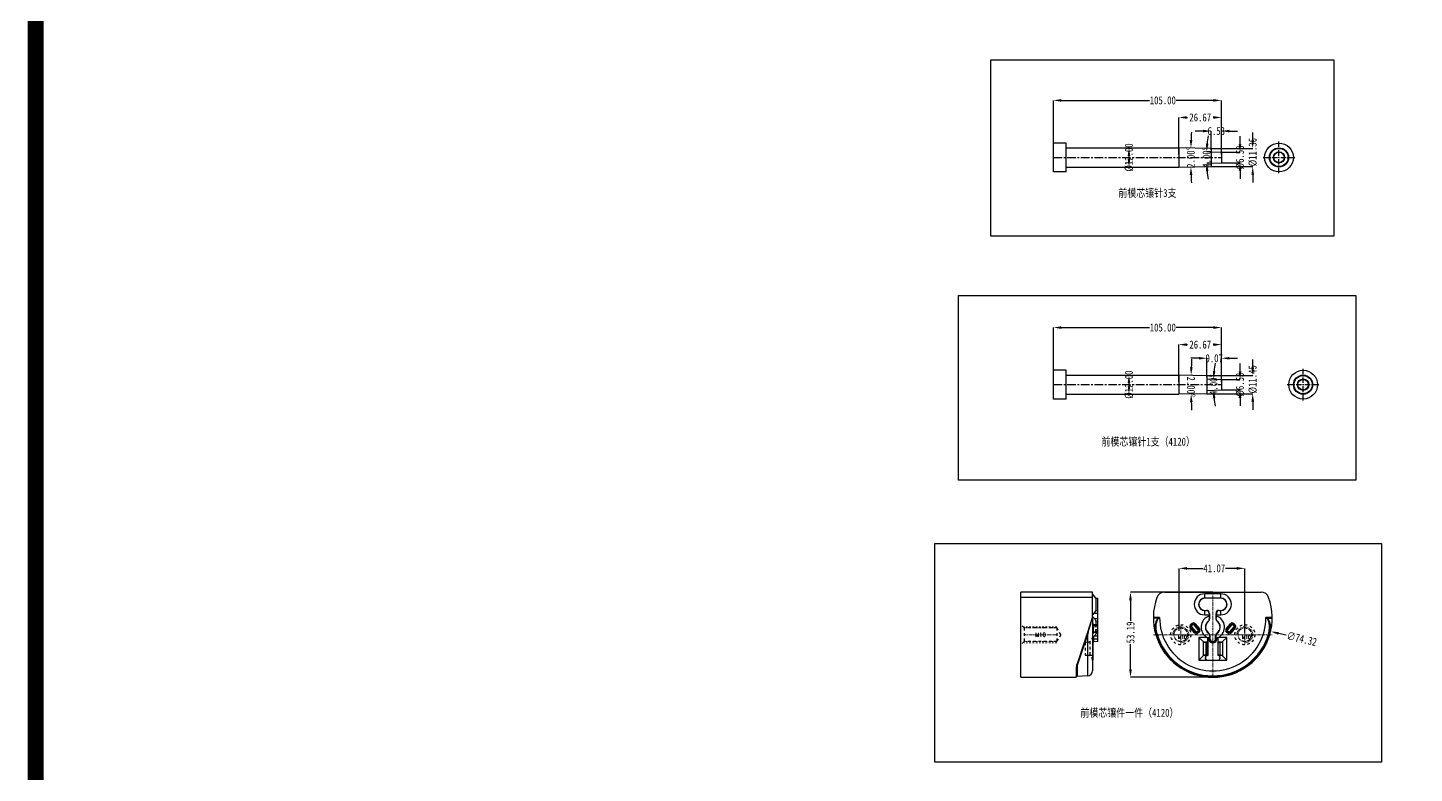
# Model space of a CAD drawing. Header units: millimetres. Extents: x 97 to 1722, y -6063 to 1553.
# Drawn here: x 97 to 964, y -1603 to -1137 of the extents above; entities that cross this region are included whole.
import ezdxf
from ezdxf.enums import TextEntityAlignment as Align

# ---------------------------------------------------------------- set-up
doc = ezdxf.new("R2010")
doc.units = ezdxf.units.MM
doc.header["$LTSCALE"] = 16.335
doc.header["$PDMODE"] = 3
doc.header["$PDSIZE"] = 0.3125
doc.linetypes.add('CENTER', pattern=[0.6, 0.375, -0.075, 0.075, -0.075])
doc.linetypes.add('HIDDEN', pattern=[0.2, 0.1, -0.1])
doc.layers.get('0').update_dxf_attribs({"linetype": 'CONTINUOUS'})
doc.layers.get('Defpoints').update_dxf_attribs({"linetype": 'CONTINUOUS'})
doc.layers.add('DEFAULT_2', color=8, linetype='HIDDEN')
doc.layers.add('screw', color=33, linetype='CONTINUOUS', lineweight=13)
doc.styles.get("Standard").update_dxf_attribs({"font": 'txt', "width": 0.8})
doc.styles.add('TXT', font='txt.shx', dxfattribs={"bigfont": 'gbcbig.shx'})
doc.dimstyles.get("Standard").update_dxf_attribs({"dimtxt": 0.15625, "dimasz": 0.1875, "dimexe": 0.125, "dimexo": 0.0625, "dimtad": 0, "dimtih": 1, "dimtoh": 1, "dimdsep": 46, "dimtxsty": 'Standard', "dimcen": 0.09, "dimadec": 0, "dimazin": 0, "dimtp": 0.01, "dimtm": 0.01, "dimtfac": 1, "dimtofl": 0, "dimtmove": 0, "dimatfit": 3, "dimfxl": 0, "dimtolj": 1, "dimarcsym": 0})
doc.dimstyles.new('STANDARD$0', dxfattribs={"dimscale": 2, "dimtxt": 3, "dimasz": 3, "dimexe": 1.25, "dimexo": 0.625, "dimgap": 0.5, "dimtad": 0, "dimdsep": 46, "dimlunit": 6, "dimtxsty": 'Standard', "dimblk": 'CLOSEDBLANK', "dimcen": 0, "dimclrt": 2, "dimazin": 2, "dimtfac": 2, "dimtmove": 1, "dimatfit": 3, "dimfxl": 0, "dimtolj": 1, "dimtzin": 0, "dimarcsym": 0})

# ---------------------------------------------------------------- blocks, each defined once
blk = doc.blocks.new('screw_m10_g')
at = {"layer": 'screw', "color": 1, "linetype": 'CENTER', "ltscale": 0.310989}
for p, q in [((-5.5, 0), (5.5, 0)), ((0, -5.5), (0, 5.5))]:
    blk.add_line(p, q, dxfattribs=at)
at = {"layer": 'screw', "color": 33, "linetype": 'HIDDEN', "ltscale": 0.310989}
blk.add_circle((0, 0), 4.25, dxfattribs=at)
at = {"layer": 'screw', "color": 92, "linetype": 'HIDDEN', "ltscale": 0.310989}
blk.add_arc((0, 0), 5, 270, 180, dxfattribs=at)
at = {"layer": 'screw', "color": 6, "style": 'TXT'}
blk.add_text('M10', height=2, dxfattribs=at).set_placement((-1.7, -2.5))
blk = doc.blocks.new('*D231')
at = {"color": 4, "lineweight": -2}
blk.add_line((884, -1517.04), (879.13, -1515.89), dxfattribs=at)
at = {"color": 4}
blk.add_solid([(879.32, -1515.08), (878.94, -1516.7), (874.26, -1514.74)], dxfattribs=at)
at = {"layer": 'Defpoints', "color": 0}
for p in [(801.93, -1497.65), (874.26, -1514.74)]:
    blk.add_point(p, dxfattribs=at)
at = {"color": 6, "insert": (893.73, -1519.34), "char_height": 5, "attachment_point": 5, "rotation": 346.70307}
blk.add_mtext('\\A1;∅74.32', dxfattribs=at)
blk = doc.blocks.new('*D232')
at = {"color": 4, "lineweight": -2}
for p, q in [((838.1, -1490.17), (786.65, -1490.17)), ((786.65, -1495.17), (786.65, -1507.98)), ((786.65, -1538.36), (786.65, -1522.65)), ((838.1, -1543.36), (786.65, -1543.36))]:
    blk.add_line(p, q, dxfattribs=at)
at = {"color": 4}
for points in [[(785.82, -1495.17), (787.49, -1495.17), (786.65, -1490.17)], [(785.82, -1538.36), (787.49, -1538.36), (786.65, -1543.36)]]:
    blk.add_solid(points, dxfattribs=at)
at = {"layer": 'Defpoints', "color": 0}
for p in [(838.1, -1490.17), (786.65, -1543.36), (838.1, -1543.36)]:
    blk.add_point(p, dxfattribs=at)
at = {"color": 6, "insert": (786.65, -1515.32), "char_height": 5, "attachment_point": 5, "rotation": 90}
blk.add_mtext('\\A1;53.19', dxfattribs=at)
blk = doc.blocks.new('*D233')
at = {"color": 4, "lineweight": -2}
for p, q in [((817.03, -1514.34), (817.03, -1475.26)), ((822.03, -1475.26), (832.04, -1475.26)), ((853.1, -1475.26), (846.04, -1475.26)), ((858.1, -1515.32), (858.1, -1475.26))]:
    blk.add_line(p, q, dxfattribs=at)
at = {"color": 4}
for points in [[(822.03, -1474.43), (822.03, -1476.1), (817.03, -1475.26)], [(853.1, -1474.43), (853.1, -1476.1), (858.1, -1475.26)]]:
    blk.add_solid(points, dxfattribs=at)
at = {"layer": 'Defpoints', "color": 0}
for p in [(817.03, -1475.26), (817.03, -1514.34), (858.1, -1515.32)]:
    blk.add_point(p, dxfattribs=at)
at = {"color": 6, "insert": (839.04, -1475.26), "char_height": 5, "attachment_point": 5}
blk.add_mtext('\\A1;41.07', dxfattribs=at)
blk = doc.blocks.new('*D234')
at = {"color": 4, "lineweight": -2}
for p, q in [((855.12, -1352.14), (855.12, -1347.14)), ((843.52, -1357.14), (855.12, -1357.14)), ((843.52, -1363.67), (855.12, -1363.67)), ((855.12, -1368.67), (855.12, -1373.67))]:
    blk.add_line(p, q, dxfattribs=at)
at = {"color": 4}
for points in [[(854.29, -1352.14), (855.95, -1352.14), (855.12, -1357.14)], [(854.29, -1368.67), (855.95, -1368.67), (855.12, -1363.67)]]:
    blk.add_solid(points, dxfattribs=at)
at = {"layer": 'Defpoints', "color": 0}
for p in [(843.52, -1357.14), (843.52, -1363.67), (855.12, -1363.67)]:
    blk.add_point(p, dxfattribs=at)
at = {"color": 6, "insert": (855.12, -1360.4), "char_height": 5, "attachment_point": 5, "rotation": 90}
blk.add_mtext('\\A1;%%c6.53', dxfattribs=at)
blk = doc.blocks.new('*D235')
at = {"color": 4, "lineweight": -2}
for p, q in [((863.05, -1349.68), (863.05, -1344.68)), ((834.45, -1354.68), (863.05, -1354.68)), ((834.45, -1366.13), (863.05, -1366.13)), ((863.05, -1371.13), (863.05, -1376.13))]:
    blk.add_line(p, q, dxfattribs=at)
at = {"color": 4}
for points in [[(862.22, -1349.68), (863.89, -1349.68), (863.05, -1354.68)], [(862.22, -1371.13), (863.89, -1371.13), (863.05, -1366.13)]]:
    blk.add_solid(points, dxfattribs=at)
at = {"layer": 'Defpoints', "color": 0}
for p in [(834.45, -1354.68), (834.45, -1366.13), (863.05, -1366.13)]:
    blk.add_point(p, dxfattribs=at)
at = {"color": 6, "insert": (863.05, -1357.08), "char_height": 5, "attachment_point": 5, "rotation": 90}
blk.add_mtext('\\A1;%%c11.45', dxfattribs=at)
blk = doc.blocks.new('*D236')
at = {"color": 4, "lineweight": -2}
blk.add_line((785.71, -1359.4), (785.71, -1361.4), dxfattribs=at)
at = {"color": 4}
for points in [[(784.87, -1359.4), (786.54, -1359.4), (785.71, -1354.4)], [(784.87, -1361.4), (786.54, -1361.4), (785.71, -1366.4)]]:
    blk.add_solid(points, dxfattribs=at)
at = {"layer": 'Defpoints', "color": 0}
for p in [(785.71, -1354.4), (785.71, -1366.4), (785.71, -1366.4)]:
    blk.add_point(p, dxfattribs=at)
at = {"color": 6, "insert": (785.71, -1360.4), "char_height": 5, "attachment_point": 5, "rotation": 90}
blk.add_mtext('\\A1;%%c12.00', dxfattribs=at)
blk = doc.blocks.new('*D237')
at = {"color": 4, "lineweight": -2}
for p, q in [((829.45, -1343.91), (824.45, -1343.91)), ((834.45, -1355.71), (834.45, -1343.91)), ((843.52, -1358.59), (843.52, -1343.91)), ((848.52, -1343.91), (853.52, -1343.91))]:
    blk.add_line(p, q, dxfattribs=at)
at = {"color": 4}
for points in [[(829.45, -1343.07), (829.45, -1344.74), (834.45, -1343.91)], [(848.52, -1343.07), (848.52, -1344.74), (843.52, -1343.91)]]:
    blk.add_solid(points, dxfattribs=at)
at = {"layer": 'Defpoints', "color": 0}
for p in [(834.45, -1343.91), (834.45, -1355.71), (843.52, -1358.59)]:
    blk.add_point(p, dxfattribs=at)
at = {"color": 6, "insert": (838.98, -1343.91), "char_height": 5, "attachment_point": 5}
blk.add_mtext('\\A1;9.07', dxfattribs=at)
blk = doc.blocks.new('*D238')
at = {"color": 4, "lineweight": -2}
for p, q in [((816.85, -1358.59), (816.85, -1335.39)), ((821.85, -1335.39), (822.24, -1335.39)), ((838.52, -1335.39), (838.24, -1335.39)), ((843.52, -1358.59), (843.52, -1335.39))]:
    blk.add_line(p, q, dxfattribs=at)
at = {"color": 4}
for points in [[(821.85, -1334.56), (821.85, -1336.23), (816.85, -1335.39)], [(838.52, -1334.56), (838.52, -1336.23), (843.52, -1335.39)]]:
    blk.add_solid(points, dxfattribs=at)
at = {"layer": 'Defpoints', "color": 0}
for p in [(816.85, -1335.39), (816.85, -1358.59), (843.52, -1358.59)]:
    blk.add_point(p, dxfattribs=at)
at = {"color": 6, "insert": (830.24, -1335.39), "char_height": 5, "attachment_point": 5}
blk.add_mtext('\\A1;26.67', dxfattribs=at)
blk = doc.blocks.new('*D239')
at = {"color": 4, "lineweight": -2}
for p, q in [((738.52, -1354.77), (738.52, -1324.72)), ((743.52, -1324.72), (798.53, -1324.72)), ((838.52, -1324.72), (815.19, -1324.72)), ((843.52, -1358.59), (843.52, -1324.72))]:
    blk.add_line(p, q, dxfattribs=at)
at = {"color": 4}
for points in [[(743.52, -1323.89), (743.52, -1325.55), (738.52, -1324.72)], [(838.52, -1323.89), (838.52, -1325.55), (843.52, -1324.72)]]:
    blk.add_solid(points, dxfattribs=at)
at = {"layer": 'Defpoints', "color": 0}
for p in [(738.52, -1324.72), (738.52, -1354.77), (843.52, -1358.59)]:
    blk.add_point(p, dxfattribs=at)
at = {"color": 6, "insert": (806.86, -1324.72), "char_height": 5, "attachment_point": 5}
blk.add_mtext('\\A1;105.00', dxfattribs=at)
blk = doc.blocks.new('*D240')
at = {"color": 4, "lineweight": -2}
for p, q in [((855.12, -1210.11), (855.12, -1205.11)), ((843.52, -1215.11), (855.12, -1215.11)), ((843.52, -1221.64), (855.12, -1221.64)), ((855.12, -1226.64), (855.12, -1231.64))]:
    blk.add_line(p, q, dxfattribs=at)
at = {"color": 4}
for points in [[(854.28, -1210.11), (855.95, -1210.11), (855.12, -1215.11)], [(854.28, -1226.64), (855.95, -1226.64), (855.12, -1221.64)]]:
    blk.add_solid(points, dxfattribs=at)
at = {"layer": 'Defpoints', "color": 0}
for p in [(843.52, -1215.11), (843.52, -1221.64), (855.12, -1221.64)]:
    blk.add_point(p, dxfattribs=at)
at = {"color": 6, "insert": (855.12, -1218.38), "char_height": 5, "attachment_point": 5, "rotation": 90}
blk.add_mtext('\\A1;%%c6.53', dxfattribs=at)
blk = doc.blocks.new('*D241')
at = {"color": 4, "lineweight": -2}
for p, q in [((863.05, -1207.7), (863.05, -1202.7)), ((836.99, -1212.7), (863.05, -1212.7)), ((836.99, -1224.06), (863.05, -1224.06)), ((863.05, -1229.06), (863.05, -1234.06))]:
    blk.add_line(p, q, dxfattribs=at)
at = {"color": 4}
for points in [[(862.22, -1207.7), (863.88, -1207.7), (863.05, -1212.7)], [(862.22, -1229.06), (863.88, -1229.06), (863.05, -1224.06)]]:
    blk.add_solid(points, dxfattribs=at)
at = {"layer": 'Defpoints', "color": 0}
for p in [(836.99, -1212.7), (836.99, -1224.06), (863.05, -1224.06)]:
    blk.add_point(p, dxfattribs=at)
at = {"color": 6, "insert": (863.05, -1215.05), "char_height": 5, "attachment_point": 5, "rotation": 90}
blk.add_mtext('\\A1;%%c11.36', dxfattribs=at)
blk = doc.blocks.new('*D242')
at = {"color": 4, "lineweight": -2}
blk.add_line((785.7, -1217.38), (785.7, -1219.38), dxfattribs=at)
at = {"color": 4}
for points in [[(784.87, -1217.38), (786.54, -1217.38), (785.7, -1212.38)], [(784.87, -1219.38), (786.54, -1219.38), (785.7, -1224.38)]]:
    blk.add_solid(points, dxfattribs=at)
at = {"layer": 'Defpoints', "color": 0}
for p in [(785.7, -1212.38), (785.7, -1224.38), (785.7, -1224.38)]:
    blk.add_point(p, dxfattribs=at)
at = {"color": 6, "insert": (785.7, -1218.38), "char_height": 5, "attachment_point": 5, "rotation": 90}
blk.add_mtext('\\A1;%%c12.00', dxfattribs=at)
blk = doc.blocks.new('*D243')
at = {"color": 4, "lineweight": -2}
for p, q in [((831.99, -1201.88), (826.99, -1201.88)), ((836.99, -1213.68), (836.99, -1201.88)), ((843.52, -1216.56), (843.52, -1201.88)), ((848.52, -1201.88), (853.52, -1201.88))]:
    blk.add_line(p, q, dxfattribs=at)
at = {"color": 4}
for points in [[(831.99, -1201.05), (831.99, -1202.71), (836.99, -1201.88)], [(848.52, -1201.05), (848.52, -1202.71), (843.52, -1201.88)]]:
    blk.add_solid(points, dxfattribs=at)
at = {"layer": 'Defpoints', "color": 0}
for p in [(836.99, -1201.88), (836.99, -1213.68), (843.52, -1216.56)]:
    blk.add_point(p, dxfattribs=at)
at = {"color": 6, "insert": (840.25, -1201.88), "char_height": 5, "attachment_point": 5}
blk.add_mtext('\\A1;6.53', dxfattribs=at)
blk = doc.blocks.new('*D244')
at = {"color": 4, "lineweight": -2}
for p, q in [((816.85, -1216.56), (816.85, -1193.37)), ((821.85, -1193.37), (822.24, -1193.37)), ((838.52, -1193.37), (838.24, -1193.37)), ((843.52, -1216.56), (843.52, -1193.37))]:
    blk.add_line(p, q, dxfattribs=at)
at = {"color": 4}
for points in [[(821.85, -1192.53), (821.85, -1194.2), (816.85, -1193.37)], [(838.52, -1192.53), (838.52, -1194.2), (843.52, -1193.37)]]:
    blk.add_solid(points, dxfattribs=at)
at = {"layer": 'Defpoints', "color": 0}
for p in [(816.85, -1193.37), (816.85, -1216.56), (843.52, -1216.56)]:
    blk.add_point(p, dxfattribs=at)
at = {"color": 6, "insert": (830.24, -1193.37), "char_height": 5, "attachment_point": 5}
blk.add_mtext('\\A1;26.67', dxfattribs=at)
blk = doc.blocks.new('*D245')
at = {"color": 4, "lineweight": -2}
for p, q in [((738.52, -1212.74), (738.52, -1182.69)), ((743.52, -1182.69), (798.52, -1182.69)), ((838.52, -1182.69), (815.19, -1182.69)), ((843.52, -1216.56), (843.52, -1182.69))]:
    blk.add_line(p, q, dxfattribs=at)
at = {"color": 4}
for points in [[(743.52, -1181.86), (743.52, -1183.53), (738.52, -1182.69)], [(838.52, -1181.86), (838.52, -1183.53), (843.52, -1182.69)]]:
    blk.add_solid(points, dxfattribs=at)
at = {"layer": 'Defpoints', "color": 0}
for p in [(738.52, -1182.69), (738.52, -1212.74), (843.52, -1216.56)]:
    blk.add_point(p, dxfattribs=at)
at = {"color": 6, "insert": (806.86, -1182.69), "char_height": 5, "attachment_point": 5}
blk.add_mtext('\\A1;105.00', dxfattribs=at)
blk = doc.blocks.new('*D302')
at = {"color": 4, "lineweight": -2}
for start, end in [(177.30461, 178.1523), (181.8477, 182.69539)]:
    blk.add_arc((1162.31, -1218.38), 337.95, start, end, dxfattribs=at)
at = {"color": 4}
for points in [[(825.36, -1207.5), (823.7, -1207.46), (824.41, -1212.48)], [(823.7, -1229.29), (825.36, -1229.25), (824.41, -1224.28)]]:
    blk.add_solid(points, dxfattribs=at)
at = {"layer": 'Defpoints', "color": 0}
for p in [(816.85, -1212.35), (836.99, -1212.7), (824.36, -1216.41), (816.85, -1224.41), (836.99, -1224.06)]:
    blk.add_point(p, dxfattribs=at)
at = {"color": 6, "insert": (824.35, -1218.38), "char_height": 5, "attachment_point": 5, "rotation": 90}
blk.add_mtext('\\A1;2.00°', dxfattribs=at)
blk = doc.blocks.new('*D303')
at = {"color": 4, "lineweight": -2}
for p, q in [((836.99, -1214.88), (834.27, -1214.79)), ((836.99, -1221.87), (834.27, -1221.97))]:
    blk.add_line(p, q, dxfattribs=at)
for start, end in [(172.42837, 175.21418), (184.78582, 187.57163)]:
    blk.add_arc((937.05, -1218.38), 102.84, start, end, dxfattribs=at)
at = {"color": 4}
for points in [[(835.4, -1209.85), (833.73, -1209.75), (834.27, -1214.79)], [(833.73, -1227.01), (835.4, -1226.91), (834.27, -1221.97)]]:
    blk.add_solid(points, dxfattribs=at)
at = {"layer": 'Defpoints', "color": 0}
for p in [(834.21, -1217.18), (836.99, -1214.88), (843.52, -1215.11), (843.52, -1221.64), (836.99, -1221.87)]:
    blk.add_point(p, dxfattribs=at)
at = {"color": 6, "insert": (834.21, -1218.38), "char_height": 5, "attachment_point": 5, "rotation": 90}
blk.add_mtext('\\A1;4.00°', dxfattribs=at)
blk = doc.blocks.new('*D304')
at = {"color": 4, "lineweight": -2}
for start, end in [(172.18165, 175.09083), (184.90917, 187.81835)]:
    blk.add_arc((937.05, -1360.4), 98.48, start, end, dxfattribs=at)
at = {"color": 4}
for points in [[(839.76, -1352.02), (838.1, -1351.92), (838.63, -1356.97)], [(838.1, -1368.88), (839.76, -1368.78), (838.63, -1363.84)]]:
    blk.add_solid(points, dxfattribs=at)
at = {"layer": 'Defpoints', "color": 0}
for p in [(834.45, -1356.82), (838.58, -1359.26), (843.52, -1357.14), (834.45, -1363.99), (843.52, -1363.67)]:
    blk.add_point(p, dxfattribs=at)
at = {"color": 6, "insert": (838.57, -1360.4), "char_height": 5, "attachment_point": 5, "rotation": 90}
blk.add_mtext('\\A1;4.00°', dxfattribs=at)
blk = doc.blocks.new('*D305')
at = {"color": 4, "lineweight": -2}
for start, end in [(177.30392, 178.15196), (181.84804, 182.69608)]:
    blk.add_arc((1162.31, -1360.4), 337.82, start, end, dxfattribs=at)
at = {"color": 4}
for points in [[(825.5, -1349.53), (823.84, -1349.49), (824.54, -1354.51)], [(823.84, -1371.32), (825.5, -1371.28), (824.54, -1366.3)]]:
    blk.add_solid(points, dxfattribs=at)
at = {"layer": 'Defpoints', "color": 0}
for p in [(816.85, -1354.37), (824.5, -1358.44), (834.45, -1354.68), (816.85, -1366.43), (834.45, -1366.13)]:
    blk.add_point(p, dxfattribs=at)
at = {"color": 6, "insert": (824.5, -1361.79), "char_height": 5, "attachment_point": 5, "rotation": 270.2352}
blk.add_mtext('\\A1;2.00°', dxfattribs=at)

msp = doc.modelspace()

# ---------------------------------------------------------------- linework, layer by layer
at = {"color": 7, "linetype": 'Continuous'}
for p, q in [((746.518, -1209.377), (738.518, -1209.377)), ((738.518, -1227.377), (738.518, -1209.378)), ((746.518, -1227.377), (746.518, -1209.377)), ((746.518, -1212.377), (816.848, -1212.377)), ((816.848, -1212.377), (816.848, -1224.3)), ((836.985, -1212.699), (816.849, -1212.347)), ((836.985, -1212.699), (836.985, -1224.056)), ((836.985, -1214.883), (843.518, -1215.111)), ((836.985, -1221.872), (843.518, -1221.644)), ((843.518, -1215.111), (843.518, -1221.644)), ((746.518, -1227.377), (738.518, -1227.377)), ((746.518, -1224.377), (816.842, -1224.377)), ((816.842, -1224.377), (816.848, -1224.3)), ((816.848, -1224.407), (836.985, -1224.056)), ((738.521, -1369.402), (738.521, -1351.403)), ((746.521, -1351.403), (738.521, -1351.403)), ((746.521, -1369.403), (746.521, -1351.403)), ((746.521, -1354.403), (816.845, -1354.403)), ((816.845, -1354.403), (816.851, -1354.501)), ((816.851, -1354.501), (816.851, -1366.403)), ((816.852, -1354.373), (834.449, -1354.68)), ((834.449, -1354.68), (834.449, -1366.125)), ((834.449, -1356.819), (843.521, -1357.136)), ((843.521, -1357.136), (843.521, -1363.669)), ((746.521, -1366.403), (816.851, -1366.403)), ((834.449, -1366.125), (816.852, -1366.433)), ((834.449, -1363.986), (843.521, -1363.669)), ((746.521, -1369.403), (738.521, -1369.403)), ((718.128, -1543.358), (718.128, -1490.171)), ((762.828, -1490.171), (718.128, -1490.171)), ((762.828, -1506.033), (762.828, -1490.171)), ((807.886, -1490.171), (868.311, -1490.171)), ((762.828, -1493.457), (718.128, -1493.457)), ((765.098, -1493.877), (762.828, -1491.172)), ((765.098, -1493.877), (765.098, -1501.633)), ((765.098, -1493.877), (766.346, -1493.986)), ((766.346, -1521.069), (766.346, -1493.986)), ((833.074, -1493.986), (833.074, -1491.172)), ((843.124, -1491.172), (833.074, -1491.172)), ((843.124, -1493.877), (833.074, -1493.877)), ((843.124, -1493.986), (833.074, -1493.986)), ((843.124, -1493.986), (843.124, -1491.172)), ((762.776, -1506.352), (753.037, -1535.506)), ((765.098, -1501.633), (762.828, -1504.338)), ((762.828, -1506.352), (762.828, -1539.42)), ((766.346, -1503.534), (763.503, -1503.534)), ((766.346, -1506.877), (764.289, -1506.877)), ((765.098, -1501.633), (766.346, -1501.524)), ((804.141, -1506.352), (800.937, -1506.352)), ((804.875, -1506.033), (800.938, -1506.033)), ((833.074, -1504.338), (833.074, -1501.524)), ((833.074, -1501.524), (834.079, -1501.524)), ((833.074, -1501.633), (834.079, -1501.633)), ((833.074, -1504.338), (835.781, -1504.338)), ((834.079, -1501.524), (834.079, -1501.633)), ((835.84, -1503.534), (835.781, -1504.338)), ((835.781, -1504.338), (835.781, -1505.065)), ((836.089, -1503.534), (835.84, -1503.534)), ((836.089, -1506.877), (835.909, -1506.877)), ((836.089, -1503.534), (836.089, -1506.877)), ((840.109, -1506.877), (840.109, -1503.534)), ((840.109, -1503.534), (840.357, -1503.534)), ((840.289, -1506.877), (840.109, -1506.877)), ((840.357, -1503.534), (840.416, -1504.338)), ((840.416, -1505.065), (840.416, -1504.338)), ((840.416, -1504.338), (843.124, -1504.338)), ((842.119, -1501.633), (842.119, -1501.524)), ((842.119, -1501.524), (843.124, -1501.524)), ((842.119, -1501.633), (843.124, -1501.633)), ((843.124, -1504.338), (843.124, -1501.524)), ((875.26, -1506.033), (871.322, -1506.033)), ((872.056, -1506.352), (875.26, -1506.352)), ((759.971, -1516.119), (753.487, -1535.266)), ((759.971, -1542.431), (759.971, -1516.119)), ((763.592, -1510.181), (762.828, -1509.417)), ((762.828, -1509.77), (763.592, -1510.355)), ((762.828, -1510.416), (763.592, -1511.001)), ((762.828, -1512.54), (763.592, -1512.049)), ((762.828, -1515.619), (763.592, -1515.128)), ((763.592, -1515.394), (762.828, -1516.158)), ((763.592, -1515.394), (763.592, -1510.181)), ((763.592, -1510.181), (766.346, -1510.422)), ((766.346, -1510.54), (763.592, -1510.355)), ((766.346, -1511.186), (763.592, -1511.001)), ((766.346, -1511.894), (763.592, -1512.049)), ((766.346, -1514.973), (763.592, -1515.128)), ((763.592, -1515.394), (766.346, -1515.153)), ((765.098, -1508.375), (765.098, -1510.313)), ((766.346, -1508.461), (765.098, -1508.375)), ((765.098, -1515.262), (765.098, -1515.809)), ((766.346, -1515.72), (765.098, -1515.809)), ((824.052, -1512.54), (824.822, -1511.894)), ((826.636, -1515.619), (824.052, -1512.54)), ((824.238, -1510.416), (825.008, -1509.77)), ((824.238, -1510.416), (824.884, -1511.186)), ((827.221, -1515.128), (824.637, -1512.049)), ((824.729, -1511.001), (825.499, -1510.355)), ((824.822, -1511.894), (827.406, -1514.973)), ((825.654, -1510.54), (824.884, -1511.186)), ((825.008, -1509.77), (825.654, -1510.54)), ((826.362, -1510.602), (827.131, -1509.956)), ((828.946, -1513.681), (826.362, -1510.602)), ((826.546, -1510.447), (829.13, -1513.526)), ((826.636, -1515.619), (827.406, -1514.973)), ((827.131, -1509.956), (829.715, -1513.035)), ((828.114, -1515.035), (828.884, -1514.389)), ((828.114, -1515.035), (828.76, -1515.805)), ((829.039, -1514.574), (828.269, -1515.22)), ((829.53, -1515.159), (828.76, -1515.805)), ((828.884, -1514.389), (829.53, -1515.159)), ((828.946, -1513.681), (829.715, -1513.035)), ((835.316, -1508.461), (835.248, -1508.375)), ((835.489, -1515.72), (835.426, -1515.809)), ((840.771, -1515.809), (840.708, -1515.72)), ((840.949, -1508.375), (840.882, -1508.461)), ((846.482, -1513.035), (849.066, -1509.956)), ((846.482, -1513.035), (847.252, -1513.681)), ((846.668, -1515.159), (847.314, -1514.389)), ((847.437, -1515.805), (846.668, -1515.159)), ((847.067, -1513.526), (849.651, -1510.447)), ((847.159, -1514.574), (847.929, -1515.22)), ((849.836, -1510.602), (847.252, -1513.681)), ((847.314, -1514.389), (848.083, -1515.035)), ((847.437, -1515.805), (848.083, -1515.035)), ((848.791, -1514.973), (851.375, -1511.894)), ((848.791, -1514.973), (849.561, -1515.619)), ((848.976, -1515.128), (851.56, -1512.049)), ((849.066, -1509.956), (849.836, -1510.602)), ((852.145, -1512.54), (849.561, -1515.619)), ((850.544, -1510.54), (851.19, -1509.77)), ((851.313, -1511.186), (850.544, -1510.54)), ((850.698, -1510.355), (851.468, -1511.001)), ((851.19, -1509.77), (851.959, -1510.416)), ((851.313, -1511.186), (851.959, -1510.416)), ((851.375, -1511.894), (852.145, -1512.54)), ((763.029, -1518.415), (763.029, -1532.729)), ((763.029, -1519.312), (766.346, -1519.312)), ((763.765, -1521.297), (763.029, -1521.914)), ((763.765, -1521.297), (763.765, -1517.921)), ((766.346, -1521.071), (763.765, -1521.297)), ((764.219, -1517.362), (766.346, -1517.362)), ((829.382, -1518.417), (829.382, -1532.575)), ((834.497, -1518.417), (829.382, -1518.417)), ((829.382, -1518.417), (831.993, -1521.028)), ((831.993, -1521.028), (831.993, -1529.964)), ((834.935, -1521.403), (832.621, -1521.403)), ((832.621, -1521.403), (833.734, -1521.674)), ((833.734, -1521.674), (833.734, -1529.477)), ((834.885, -1521.674), (833.734, -1521.674)), ((834.885, -1521.674), (834.935, -1521.403)), ((834.885, -1529.477), (834.885, -1521.674)), ((835.003, -1518.694), (835.008, -1518.415)), ((835.008, -1518.415), (835.008, -1529.714)), ((835.497, -1518.629), (835.497, -1519.312)), ((835.497, -1519.312), (836.34, -1519.312)), ((836.154, -1517.362), (836.114, -1517.921)), ((836.114, -1519.312), (836.114, -1517.921)), ((836.154, -1517.362), (836.34, -1517.362)), ((836.34, -1517.362), (836.34, -1519.312)), ((839.857, -1519.312), (839.857, -1517.362)), ((839.857, -1517.362), (840.043, -1517.362)), ((839.857, -1519.312), (840.701, -1519.312)), ((840.043, -1517.362), (840.083, -1517.921)), ((840.083, -1517.921), (840.083, -1519.312)), ((840.701, -1519.312), (840.701, -1518.629)), ((841.189, -1518.415), (841.189, -1529.714)), ((841.195, -1518.694), (841.189, -1518.415)), ((841.262, -1521.403), (841.313, -1521.674)), ((843.576, -1521.403), (841.262, -1521.403)), ((841.313, -1521.674), (841.313, -1529.477)), ((841.313, -1521.674), (842.463, -1521.674)), ((846.815, -1518.417), (841.7, -1518.417)), ((842.463, -1521.674), (843.576, -1521.403)), ((842.463, -1521.674), (842.463, -1529.477)), ((846.815, -1518.417), (844.204, -1521.028)), ((844.204, -1521.028), (844.204, -1529.964)), ((846.815, -1532.575), (846.815, -1518.417)), ((763.029, -1529.714), (762.828, -1529.703)), ((763.029, -1532.729), (762.828, -1532.739)), ((831.993, -1529.964), (829.382, -1532.575)), ((829.382, -1532.575), (834.321, -1532.575)), ((833.734, -1529.477), (832.772, -1529.564)), ((832.772, -1529.564), (834.821, -1529.564)), ((833.734, -1529.477), (834.885, -1529.477)), ((835.008, -1532.729), (835.008, -1532.739)), ((835.008, -1532.739), (841.189, -1532.739)), ((841.189, -1532.739), (841.189, -1532.729)), ((841.313, -1529.477), (841.269, -1529.564)), ((842.463, -1529.477), (841.313, -1529.477)), ((843.425, -1529.564), (841.376, -1529.564)), ((841.876, -1532.575), (846.815, -1532.575)), ((842.463, -1529.477), (843.425, -1529.564)), ((846.815, -1532.575), (844.204, -1529.964)), ((752.778, -1537.098), (752.778, -1543.358)), ((753.254, -1536.68), (753.254, -1542.783)), ((815.598, -1535.506), (815.252, -1535.506)), ((817.588, -1537.098), (817.456, -1537.098)), ((817.588, -1537.098), (817.866, -1536.68)), ((858.609, -1537.098), (858.331, -1536.68)), ((858.741, -1537.098), (858.609, -1537.098)), ((860.599, -1535.506), (860.945, -1535.506)), ((718.128, -1543.358), (752.778, -1543.358)), ((759.971, -1542.431), (753.254, -1542.783))]:
    msp.add_line(p, q, dxfattribs=at)
at = {"color": 1, "linetype": 'CENTER', "ltscale": 0.55978}
for p, q in [((879.452, -1228.277), (879.452, -1208.477)), ((869.552, -1218.377), (889.352, -1218.377)), ((894.547, -1370.303), (894.547, -1350.503)), ((884.647, -1360.403), (904.447, -1360.403))]:
    msp.add_line(p, q, dxfattribs=at)
at = {"color": 1, "linetype": 'CENTER', "ltscale": 0.87484}
for p, q in [((738.518, -1218.377), (843.518, -1218.377)), ((738.521, -1360.403), (843.521, -1360.403))]:
    msp.add_line(p, q, dxfattribs=at)
at = {"color": 3, "const_width": 10}
msp.add_lwpolyline([(102.476, 1547.832), (1717.02, 1547.832), (1717.02, -6057.882), (102.476, -6057.882)], close=True, dxfattribs=at)
for points in [[(699.355, -1157.254), (913.778, -1157.254), (913.778, -1267.555), (699.355, -1267.555)], [(679.188, -1304.615), (927.579, -1304.615), (927.579, -1420.219), (679.188, -1420.219)], [(664.333, -1459.634), (943.507, -1459.634), (943.507, -1596.449), (664.333, -1596.449)]]:
    msp.add_lwpolyline(points, close=True)
at = {"color": 7, "linetype": 'Continuous'}
for centre, radius in [((879.452, -1218.377), 9), ((879.452, -1218.377), 6), ((879.452, -1218.377), 5.679), ((879.452, -1218.377), 3.494), ((879.452, -1218.377), 3.266), ((894.547, -1360.403), 9), ((894.547, -1360.403), 6), ((894.547, -1360.403), 5.723), ((894.547, -1360.403), 3.583), ((894.547, -1360.403), 3.266)]:
    msp.add_circle(centre, radius, dxfattribs=at)
for centre, radius, start, end in [((807.886, -1495.171), 5, 90, 159.951391), ((868.311, -1495.171), 5, 20.048609, 90), ((838.099, -1506.197), 37.161, 159.951391, 20.048609), ((833.074, -1497.755), 6.583, 90, 270), ((833.074, -1497.755), 3.878, 90, 270), ((833.074, -1497.755), 3.769, 90, 270), ((843.124, -1497.755), 6.583, 270, 90), ((843.124, -1497.755), 3.878, 270, 90), ((843.124, -1497.755), 3.769, 270, 90), ((761.823, -1506.033), 1.005, 341.527277, 359.999993), ((614.442, -1626.23), 191.571, 38.537309, 39.23338), ((801.904, -1507.951), 2.75, 31.589654, 35.546908), ((838.099, -1506.197), 33.224, 179.718158, 0.281838), ((838.099, -1512.026), 7.337, 108.416315, 240.597616), ((834.079, -1503.534), 2.01, 0, 90), ((834.079, -1506.877), 2.01, 307.979872, 0), ((842.119, -1503.534), 2.01, 90, 180), ((842.119, -1506.877), 2.01, 180, 232.020128), ((838.099, -1512.026), 7.337, 299.402475, 71.583685), ((874.294, -1507.951), 2.75, 144.452561, 148.409977), ((838.099, -1506.197), 36.235, 195.893084, 344.106916), ((838.105, -1506.839), 36.07, 194.90963, 232.009494), ((825.207, -1511.571), 1.508, 130, 220), ((825.207, -1511.571), 0.743, 130, 220), ((825.207, -1511.571), 0.502, 130, 220), ((825.977, -1510.925), 1.508, 40, 130), ((825.977, -1510.925), 0.743, 40, 130), ((825.977, -1510.925), 0.502, 40, 130), ((827.791, -1514.65), 1.508, 220, 310), ((827.791, -1514.65), 0.743, 220, 310), ((827.791, -1514.65), 0.502, 220, 310), ((828.561, -1514.004), 0.502, 310, 40), ((828.561, -1514.004), 0.743, 310, 40), ((828.561, -1514.004), 1.508, 310, 40), ((838.099, -1512.026), 4.632, 127.979872, 234.765582), ((838.099, -1512.026), 4.522, 127.979872, 234.765582), ((834.33, -1517.362), 2.01, 0, 54.765582), ((841.867, -1517.362), 2.01, 125.234418, 180), ((838.099, -1512.026), 4.522, 305.234418, 52.020128), ((838.099, -1512.026), 4.632, 305.234418, 52.020128), ((847.637, -1514.004), 1.508, 140, 230), ((847.637, -1514.004), 0.743, 140, 230), ((847.637, -1514.004), 0.502, 140, 230), ((848.406, -1514.65), 1.508, 230, 320), ((848.406, -1514.65), 0.743, 230, 320), ((848.406, -1514.65), 0.502, 230, 320), ((850.221, -1510.925), 1.508, 50, 140), ((850.221, -1510.925), 0.743, 50, 140), ((850.221, -1510.925), 0.502, 50, 140), ((850.99, -1511.571), 0.502, 320, 50), ((850.99, -1511.571), 0.743, 320, 50), ((850.99, -1511.571), 1.508, 320, 50), ((838.093, -1506.839), 36.07, 307.99045, 345.090383), ((683.983, -1458.127), 99.412, 322.532905, 322.667587), ((700.776, -1453.094), 90.389, 313.52873, 313.744248), ((711.305, -1464.108), 75.152, 313.751479, 314.270781), ((599.08, -1383.791), 212.396, 320.838571, 321.032812), ((844.91, -1499.966), 21.187, 240.562436, 242.121292), ((838.099, -1512.026), 7.097, 244.186025, 248.49131), ((780.13, -1469.705), 73.885, 318.535351, 319.26383), ((838.099, -1519.312), 2.602, 180, 0), ((838.099, -1519.312), 1.985, 180, 0), ((838.099, -1519.312), 1.759, 180, 0), ((896.067, -1469.705), 73.885, 220.735924, 221.464405), ((838.099, -1512.026), 7.097, 291.50869, 295.813975), ((831.286, -1499.964), 21.189, 297.879642, 299.438327), ((835.008, -1531.221), 1.508, 90, 270), ((834.929, -1568.754), 39.19, 90.000881, 90.157404), ((841.189, -1531.221), 1.508, 270, 90), ((841.263, -1576.528), 46.964, 89.861372, 89.991985), ((757.803, -1537.098), 5.025, 161.527181, 180), ((757.666, -1536.681), 4.412, 161.295602, 179.984577), ((759.813, -1539.42), 3.015, 273, 360), ((836.324, -1508.794), 33.81, 231.752644, 232.191891), ((836.784, -1511.062), 32.347, 229.082799, 233.412355), ((835.056, -1510.739), 31.12, 232.014364, 236.469675), ((837.491, -1510.124), 33.521, 233.398072, 233.577723), ((838.099, -1506.197), 37.088, 236.426009, 303.573991), ((838.099, -1506.197), 36.587, 236.426016, 303.573991), ((840.936, -1510.453), 31.471, 303.555234, 307.960801), ((840.003, -1511.851), 31.363, 306.389134, 306.581163), ((839.401, -1511.049), 32.365, 306.590031, 310.917172), ((839.218, -1508.016), 34.826, 307.87517, 308.30125), ((753.281, -1543.285), 0.502, 93, 180)]:
    msp.add_arc(centre, radius, start, end, dxfattribs=at)
for centre, major_axis, ratio, start_param, end_param in [((834.079, -1503.404), (0, 1.771), 0.9973017, -1.6442741, 0), ((842.119, -1503.404), (0, 1.771), 0.9973017, 0, 1.6442741), ((832.864, -1518.417), (0, 3.015), 0.5773503, -3.6651914, -3.281219), ((843.334, -1518.417), (0, 3.015), 0.5773503, -3.0019663, -2.6179939), ((843.334, -1532.575), (0, 3.015), 0.5773503, -0.5235988, -0.0523599)]:
    msp.add_ellipse(centre, major_axis=major_axis, ratio=ratio, start_param=start_param, end_param=end_param, dxfattribs=at)
for points, knots in [([(759.971, -1516.119), (760.209, -1515.3), (760.689, -1513.647), (761.41, -1511.17), (762.007, -1509.121), (762.41, -1507.724), (762.622, -1506.998), (762.715, -1506.663), (762.761, -1506.51)], [0, 0, 0, 0, 0.2559289, 0.5160005, 0.7733651, 0.8956988, 0.9520571, 1, 1, 1, 1]), ([(765.098, -1508.375), (765.098, -1508.259), (765.026, -1508.004), (764.759, -1507.495), (764.485, -1507.124), (764.289, -1506.877)], [0, 0, 0, 0, 0.2012502, 0.4503029, 1, 1, 1, 1]), ([(802.767, -1516.098), (802.584, -1515.41), (802.314, -1514.065), (802.169, -1512.117), (802.277, -1510.395), (802.554, -1508.977), (802.938, -1507.897), (803.422, -1507.02), (803.851, -1506.539), (804.141, -1506.352)], [0, 0, 0, 0, 0.2072376, 0.3984486, 0.5672824, 0.7084176, 0.8179196, 0.8994199, 1, 1, 1, 1]), ([(803.249, -1516.119), (803.032, -1515.313), (802.707, -1513.67), (802.609, -1511.576), (802.758, -1509.912), (803.007, -1508.681), (803.361, -1507.686), (803.79, -1506.96), (804.073, -1506.634), (804.246, -1506.51)], [0, 0, 0, 0, 0.2496128, 0.4987564, 0.6234419, 0.7482657, 0.8734324, 0.9364676, 1, 1, 1, 1]), ([(804.141, -1506.352), (804.182, -1506.334), (804.285, -1506.293), (804.443, -1506.212), (804.574, -1506.179), (804.639, -1506.169)], [0, 0, 0, 0, 0.249169, 0.6241703, 1, 1, 1, 1]), ([(835.248, -1508.375), (835.486, -1508.19), (835.841, -1507.714), (835.927, -1507.137), (835.909, -1506.877)], [0, 0, 0, 0, 0.5352664, 1, 1, 1, 1]), ([(840.949, -1508.375), (840.712, -1508.19), (840.356, -1507.714), (840.27, -1507.137), (840.289, -1506.877)], [0, 0, 0, 0, 0.5352642, 1, 1, 1, 1]), ([(871.558, -1506.169), (871.602, -1506.176), (871.712, -1506.198), (871.873, -1506.274), (871.995, -1506.326), (872.056, -1506.352)], [0, 0, 0, 0, 0.2510957, 0.6260324, 1, 1, 1, 1]), ([(872.948, -1516.119), (873.165, -1515.313), (873.49, -1513.67), (873.588, -1511.576), (873.439, -1509.911), (873.19, -1508.681), (872.836, -1507.686), (872.408, -1506.96), (872.124, -1506.634), (871.951, -1506.51)], [0, 0, 0, 0, 0.2496152, 0.49876, 0.6234461, 0.7482703, 0.8734372, 0.936469, 1, 1, 1, 1]), ([(872.056, -1506.352), (872.346, -1506.539), (872.776, -1507.02), (873.26, -1507.897), (873.643, -1508.977), (873.92, -1510.395), (874.028, -1512.117), (873.883, -1514.065), (873.614, -1515.41), (873.43, -1516.098)], [0, 0, 0, 0, 0.1005811, 0.1820811, 0.2915833, 0.4327182, 0.6015518, 0.7927627, 1, 1, 1, 1]), ([(759.521, -1516.098), (759.526, -1516.081), (759.582, -1516.057), (759.732, -1516.059), (759.871, -1516.09), (759.971, -1516.119)], [0, 0, 0, 0, 0.1126554, 0.3278435, 1, 1, 1, 1]), ([(765.098, -1515.809), (765.098, -1515.927), (765.014, -1516.19), (764.723, -1516.714), (764.429, -1517.102), (764.219, -1517.362)], [0, 0, 0, 0, 0.1958501, 0.4450439, 1, 1, 1, 1]), ([(802.767, -1516.098), (802.871, -1516.073), (803.018, -1516.05), (803.181, -1516.068), (803.24, -1516.099), (803.249, -1516.119)], [0, 0, 0, 0, 0.6448593, 0.8677052, 1, 1, 1, 1]), ([(815.394, -1535.346), (813.845, -1534.125), (810.965, -1531.424), (807.357, -1526.767), (804.555, -1521.63), (803.27, -1517.96), (802.767, -1516.098)], [0, 0, 0, 0, 0.2529007, 0.5036687, 0.7525763, 1, 1, 1, 1]), ([(835.426, -1515.809), (835.685, -1515.992), (836.078, -1516.481), (836.173, -1517.088), (836.154, -1517.362)], [0, 0, 0, 0, 0.5363007, 1, 1, 1, 1]), ([(840.771, -1515.809), (840.512, -1515.992), (840.119, -1516.481), (840.024, -1517.088), (840.043, -1517.362)], [0, 0, 0, 0, 0.5363026, 1, 1, 1, 1]), ([(860.803, -1535.346), (862.351, -1534.124), (865.234, -1531.426), (868.84, -1526.766), (871.642, -1521.63), (872.928, -1517.96), (873.431, -1516.098)], [0, 0, 0, 0, 0.2529045, 0.5036757, 0.7525793, 1, 1, 1, 1]), ([(872.948, -1516.119), (872.957, -1516.099), (873.016, -1516.068), (873.179, -1516.05), (873.326, -1516.073), (873.431, -1516.098)], [0, 0, 0, 0, 0.1322949, 0.3551411, 1, 1, 1, 1]), ([(834.935, -1521.403), (834.942, -1521.366), (834.95, -1521.265), (834.969, -1520.963), (834.984, -1520.421), (834.998, -1519.619), (835.002, -1519.018), (835.003, -1518.694)], [0, 0, 0, 0, 0.041454, 0.1124334, 0.3344689, 0.6416314, 1, 1, 1, 1]), ([(841.195, -1518.694), (841.195, -1519.018), (841.199, -1519.619), (841.213, -1520.421), (841.228, -1520.963), (841.247, -1521.265), (841.255, -1521.366), (841.262, -1521.403)], [0, 0, 0, 0, 0.3583686, 0.6655311, 0.8875666, 0.958546, 1, 1, 1, 1]), ([(832.772, -1529.564), (832.634, -1529.577), (832.343, -1529.667), (832.105, -1529.853), (831.993, -1529.964)], [0, 0, 0, 0, 0.4691452, 1, 1, 1, 1]), ([(834.321, -1532.575), (834.129, -1532.477), (833.785, -1532.198), (833.495, -1531.627), (833.446, -1531.033), (833.568, -1530.59), (833.728, -1530.298), (833.867, -1530.115), (834.022, -1529.959), (834.189, -1529.83), (834.336, -1529.743), (834.455, -1529.686), (834.544, -1529.65), (834.631, -1529.62), (834.701, -1529.599), (834.752, -1529.586), (834.786, -1529.578), (834.804, -1529.571), (834.821, -1529.568), (834.821, -1529.564)], [0, 0, 0, 0, 0.162738, 0.3220473, 0.4699423, 0.6018524, 0.6624411, 0.7199544, 0.7748824, 0.8276296, 0.8784465, 0.9031365, 0.9272458, 0.9505473, 0.9724316, 0.9823632, 0.9910054, 0.9973548, 1, 1, 1, 1]), ([(835.008, -1529.714), (834.989, -1529.674), (834.964, -1529.622), (834.934, -1529.572), (834.928, -1529.56)], [0, 0, 0, 0, 0.7621905, 1, 1, 1, 1]), ([(841.269, -1529.56), (841.263, -1529.572), (841.233, -1529.622), (841.209, -1529.674), (841.189, -1529.714)], [0, 0, 0, 0, 0.2378169, 1, 1, 1, 1]), ([(841.876, -1532.575), (842.069, -1532.477), (842.412, -1532.198), (842.702, -1531.627), (842.751, -1531.033), (842.629, -1530.59), (842.469, -1530.298), (842.33, -1530.114), (842.175, -1529.959), (842.008, -1529.83), (841.861, -1529.743), (841.742, -1529.686), (841.653, -1529.65), (841.567, -1529.62), (841.496, -1529.599), (841.445, -1529.586), (841.411, -1529.578), (841.393, -1529.571), (841.376, -1529.568), (841.376, -1529.564)], [0, 0, 0, 0, 0.162744, 0.3220589, 0.4699579, 0.601871, 0.662461, 0.7199755, 0.7749046, 0.8276528, 0.8784708, 0.9031612, 0.9272706, 0.9505719, 0.9724547, 0.9823843, 0.9910227, 0.997365, 1, 1, 1, 1]), ([(752.778, -1537.098), (752.778, -1536.991), (752.898, -1536.762), (753.134, -1536.685), (753.254, -1536.68)], [0, 0, 0, 0, 0.4686412, 1, 1, 1, 1]), ([(753.037, -1535.506), (753.064, -1535.426), (753.203, -1535.281), (753.392, -1535.258), (753.487, -1535.266)], [0, 0, 0, 0, 0.4686379, 1, 1, 1, 1]), ([(815.598, -1535.506), (815.657, -1535.438), (815.74, -1535.35), (815.844, -1535.277), (815.889, -1535.26), (815.903, -1535.266)], [0, 0, 0, 0, 0.6791764, 0.8904254, 1, 1, 1, 1]), ([(860.599, -1535.506), (860.54, -1535.438), (860.457, -1535.35), (860.353, -1535.276), (860.308, -1535.26), (860.295, -1535.266)], [0, 0, 0, 0, 0.6827291, 0.8920231, 1, 1, 1, 1])]:
    msp.add_open_spline(points, degree=3, knots=knots, dxfattribs=at)
for points in [[(804.653, -1506.181), (804.531, -1506.305), (804.386, -1506.405), (804.246, -1506.51)], [(804.639, -1506.169), (804.719, -1506.126), (804.797, -1506.079), (804.875, -1506.033)], [(835.781, -1505.065), (835.824, -1505.669), (835.867, -1506.273), (835.909, -1506.877)], [(840.289, -1506.877), (840.331, -1506.273), (840.373, -1505.669), (840.416, -1505.065)], [(871.322, -1506.033), (871.401, -1506.079), (871.478, -1506.126), (871.558, -1506.169)], [(871.544, -1506.181), (871.667, -1506.305), (871.811, -1506.405), (871.951, -1506.51)], [(834.885, -1529.477), (834.898, -1529.505), (834.914, -1529.532), (834.928, -1529.56)]]:
    msp.add_open_spline(points, degree=3, dxfattribs=at)
at = {"layer": 'DEFAULT_2', "color": 8, "linetype": 'HIDDEN'}
for p, q in [((816.851, -1354.501), (816.845, -1354.403)), ((762.828, -1506.033), (762.828, -1506.352)), ((720.128, -1512.515), (718.128, -1510.515)), ((720.128, -1512.515), (720.128, -1521.015)), ((740.674, -1512.515), (720.128, -1512.515)), ((740.674, -1512.515), (740.674, -1521.015)), ((743.128, -1516.765), (740.674, -1512.515)), ((753.487, -1535.266), (759.971, -1516.119)), ((762.828, -1509.956), (763.592, -1510.447)), ((762.828, -1513.035), (763.592, -1513.526)), ((762.828, -1515.159), (763.592, -1514.574)), ((763.592, -1515.22), (762.828, -1515.805)), ((766.346, -1510.602), (763.592, -1510.447)), ((766.346, -1513.681), (763.592, -1513.526)), ((766.346, -1514.389), (763.592, -1514.574)), ((766.346, -1515.035), (763.592, -1515.22)), ((765.098, -1515.262), (765.098, -1510.313)), ((720.128, -1521.015), (718.128, -1523.015)), ((740.674, -1521.015), (720.128, -1521.015)), ((743.128, -1516.765), (740.674, -1521.015)), ((760.233, -1521.403), (758.306, -1521.674)), ((758.306, -1521.674), (758.306, -1529.477)), ((761.321, -1521.028), (761.321, -1529.964)), ((762.828, -1518.677), (762.887, -1518.6)), ((758.306, -1529.477), (759.968, -1529.564))]:
    msp.add_line(p, q, dxfattribs=at)
for centre, radius in [((818.099, -1516.765), 6.25), ((818.099, -1516.765), 4.25), ((858.099, -1516.765), 6.25), ((858.099, -1516.765), 4.25)]:
    msp.add_circle(centre, radius, dxfattribs=at)
for centre, radius, start, end in [((759.813, -1518.417), 3.015, 278, 0.000022), ((682.538, -1457.022), 101.232, 322.467633, 322.666621), ((708.202, -1460.891), 79.622, 313.519227, 314.254046), ((759.813, -1532.575), 3.015, 0, 87.00395)]:
    msp.add_arc(centre, radius, start, end, dxfattribs=at)
for points in [[(762.761, -1506.51), (762.755, -1506.458), (762.759, -1506.402), (762.776, -1506.352)], [(762.776, -1506.352), (762.759, -1506.402), (762.755, -1506.458), (762.761, -1506.51)], [(762.787, -1506.408), (762.78, -1506.442), (762.771, -1506.476), (762.761, -1506.51)]]:
    msp.add_open_spline(points, degree=3, dxfattribs=at)
for points, knots in [([(762.82, -1506.181), (762.818, -1506.211), (762.808, -1506.322), (762.784, -1506.432), (762.761, -1506.51)], [0, 0, 0, 0, 0.2719565, 1, 1, 1, 1]), ([(759.968, -1529.56), (760.478, -1529.586), (761.499, -1529.631), (762.519, -1529.687), (763.029, -1529.714)], [0, 0, 0, 0, 0.4999992, 1, 1, 1, 1]), ([(762.828, -1529.703), (762.351, -1529.678), (761.398, -1529.625), (760.445, -1529.584), (759.968, -1529.56)], [0, 0, 0, 0, 0.5000008, 1, 1, 1, 1]), ([(753.037, -1535.506), (753.064, -1535.425), (753.204, -1535.281), (753.393, -1535.258), (753.487, -1535.266)], [0, 0, 0, 0, 0.4720655, 1, 1, 1, 1])]:
    msp.add_open_spline(points, degree=3, knots=knots, dxfattribs=at)
at = {"layer": 'screw', "color": 1, "linetype": 'CENTER', "ltscale": 0.330811}
for p, q in [((838.099, -1543.358), (838.099, -1490.171)), ((800.937, -1516.765), (875.26, -1516.765))]:
    msp.add_line(p, q, dxfattribs=at)
at = {"layer": 'screw', "color": 92, "linetype": 'HIDDEN', "ltscale": 0.621977}
for p, q in [((740.674, -1511.765), (720.128, -1511.765)), ((740.674, -1521.765), (720.128, -1521.765))]:
    msp.add_line(p, q, dxfattribs=at)
at = {"layer": 'screw', "color": 8, "linetype": 'HIDDEN', "ltscale": 0.621977}
for p, q in [((740.674, -1512.515), (720.128, -1512.515)), ((740.674, -1521.015), (720.128, -1521.015))]:
    msp.add_line(p, q, dxfattribs=at)
at = {"layer": 'screw', "color": 1, "linetype": 'CENTER', "ltscale": 0.388736}
msp.add_line((740.674, -1516.765), (720.128, -1516.765), dxfattribs=at)

# ---------------------------------------------------------------- block references
at = {"layer": 'screw'}
for p in [(818.099, -1516.765), (858.099, -1516.765)]:
    msp.add_blockref('screw_m10_g', p, dxfattribs=at)

# ---------------------------------------------------------------- texts
at = {"char_height": 5, "width": 77.51094, "attachment_point": 1}
for s, insert in [('{\\fSimSun|b0|i0|c134|p2;前模芯镶针3支}', (779.067, -1238.087)), ('{\\fSimSun|b0|i0|c134|p2;前模芯镶针1支（4120）}', (768.521, -1393.56)), ('{\\fSimSun|b0|i0|c134|p2;前模芯镶件一件（4120）}', (755.352, -1563.054))]:
    msp.add_mtext(s, dxfattribs=dict(at, insert=insert))
at = {"layer": 'screw', "color": 6, "linetype": 'HIDDEN', "ltscale": 0.621977, "style": 'TXT'}
msp.add_text('M10', height=2.5, dxfattribs=at).set_placement((730.401, -1516.765), align=Align.MIDDLE)

# ---------------------------------------------------------------- dimensions: what is measured, and where the dimension line sits
for base, p1, p2, picture, middle in [((738.518, -1182.694), (843.518, -1216.564), (738.518, -1212.743), '*D245', (806.858, -1182.694)), ((816.848, -1193.368), (843.518, -1216.564), (816.848, -1216.564), '*D244', (830.239, -1193.368)), ((836.985, -1201.881), (843.518, -1216.564), (836.985, -1213.682), '*D243', (840.251, -1201.881)), ((738.521, -1324.72), (843.521, -1358.589), (738.521, -1354.768), '*D239', (806.861, -1324.72)), ((816.851, -1335.393), (843.521, -1358.589), (816.851, -1358.589), '*D238', (830.242, -1335.393)), ((834.449, -1343.907), (843.521, -1358.589), (834.449, -1355.707), '*D237', (838.985, -1343.907)), ((817.027, -1475.265), (858.099, -1515.316), (817.027, -1514.336), '*D233', (839.036, -1475.265))]:
    dim = msp.add_linear_dim(base=base, p1=p1, p2=p2, dimstyle='STANDARD$0', override={"dimscale": 1, "dimtxt": 5, "dimasz": 5, "dimexe": 0, "dimexo": 0, "dimgap": 0, "dimzin": 0, "dimlunit": 2, "dimclrd": 4, "dimclre": 4, "dimclrt": 6, "dimazin": 0, "dimtfac": 1, "dimtofl": 0, "dimtmove": 0, "dimfxl": 1.25, "dimarcsym": 1})
    dim.commit()
    dim.dimension.update_dxf_attribs({"geometry": picture, "text_midpoint": middle, "dimtype": 160})
for base, line1, line2, picture, middle in [((824.36, -1216.411), ((816.848, -1224.407), (836.985, -1224.056)), ((836.985, -1212.699), (816.849, -1212.347)), '*D302', (824.354, -1218.377)), ((834.213, -1217.181), ((836.985, -1221.872), (843.518, -1221.644)), ((836.985, -1214.883), (843.518, -1215.111)), '*D303', (834.206, -1218.377)), ((824.499, -1358.437), ((834.449, -1366.125), (816.852, -1366.433)), ((816.852, -1354.373), (834.449, -1354.68)), '*D305', (824.496, -1361.789)), ((838.576, -1359.257), ((834.449, -1363.986), (843.521, -1363.669)), ((834.449, -1356.819), (843.521, -1357.136)), '*D304', (838.569, -1360.403))]:
    dim = msp.add_angular_dim_2l(base=base, line1=line1, line2=line2, dimstyle='Standard', override={"dimtxt": 5, "dimasz": 5, "dimexe": 0, "dimexo": 0, "dimgap": 0, "dimtih": 0, "dimtoh": 0, "dimzin": 0, "dimcen": 0, "dimclrd": 4, "dimclre": 4, "dimclrt": 6, "dimadec": 2, "dimtp": 0, "dimtm": 0, "dimfxl": 1.25, "dimtzin": 0, "dimarcsym": 1})
    dim.commit()
    dim.dimension.update_dxf_attribs({"geometry": picture, "text_midpoint": middle, "dimtype": 162})
for base, p1, p2, picture, middle in [((863.05, -1224.056), (836.985, -1212.699), (836.985, -1224.056), '*D241', (863.05, -1215.051)), ((785.705, -1224.377), (785.705, -1212.377), (785.705, -1224.377), '*D242', (785.705, -1218.377)), ((855.118, -1221.644), (843.518, -1215.111), (843.518, -1221.644), '*D240', (855.118, -1218.377)), ((785.708, -1366.403), (785.708, -1354.403), (785.708, -1366.403), '*D236', (785.708, -1360.403)), ((863.0532, -1366.1254), (834.449, -1354.6797), (834.449, -1366.1254), '*D235', (863.0532, -1357.0763)), ((855.121, -1363.669), (843.521, -1357.136), (843.521, -1363.669), '*D234', (855.121, -1360.403))]:
    dim = msp.add_linear_dim(base=base, p1=p1, p2=p2, angle=90, text='%%c<>', dimstyle='STANDARD$0', override={"dimscale": 1, "dimtxt": 5, "dimasz": 5, "dimexe": 0, "dimexo": 0, "dimgap": 0, "dimzin": 0, "dimlunit": 2, "dimclrd": 4, "dimclre": 4, "dimclrt": 6, "dimazin": 0, "dimtfac": 1, "dimtofl": 0, "dimtmove": 0, "dimfxl": 1.25, "dimarcsym": 1})
    dim.commit()
    dim.dimension.update_dxf_attribs({"geometry": picture, "text_midpoint": middle, "dimtype": 160})
dim = msp.add_linear_dim(base=(786.653, -1543.358), p1=(838.099, -1490.171), p2=(838.099, -1543.358), angle=90, dimstyle='STANDARD$0', override={"dimscale": 1, "dimtxt": 5, "dimasz": 5, "dimexe": 0, "dimexo": 0, "dimgap": 0, "dimzin": 0, "dimlunit": 2, "dimclrd": 4, "dimclre": 4, "dimclrt": 6, "dimazin": 0, "dimtfac": 1, "dimtofl": 0, "dimtmove": 0, "dimfxl": 1.25, "dimarcsym": 1})
dim.commit()
dim.dimension.update_dxf_attribs({"geometry": '*D232', "text_midpoint": (786.653, -1515.316), "dimtype": 160})
dim = msp.add_diameter_dim_2p(p1=(801.933, -1497.65), p2=(874.264, -1514.744), dimstyle='Standard', override={"dimtxt": 5, "dimasz": 5, "dimexe": 0, "dimexo": 0, "dimgap": 0, "dimtih": 0, "dimtoh": 0, "dimzin": 0, "dimcen": 0, "dimclrd": 4, "dimclre": 4, "dimclrt": 6, "dimadec": 2, "dimtp": 0, "dimtm": 0, "dimfxl": 1.25, "dimtzin": 0, "dimarcsym": 1})
dim.commit()
dim.dimension.update_dxf_attribs({"geometry": '*D231', "text_midpoint": (893.728, -1519.344)})

doc.saveas('drawing.dxf')
